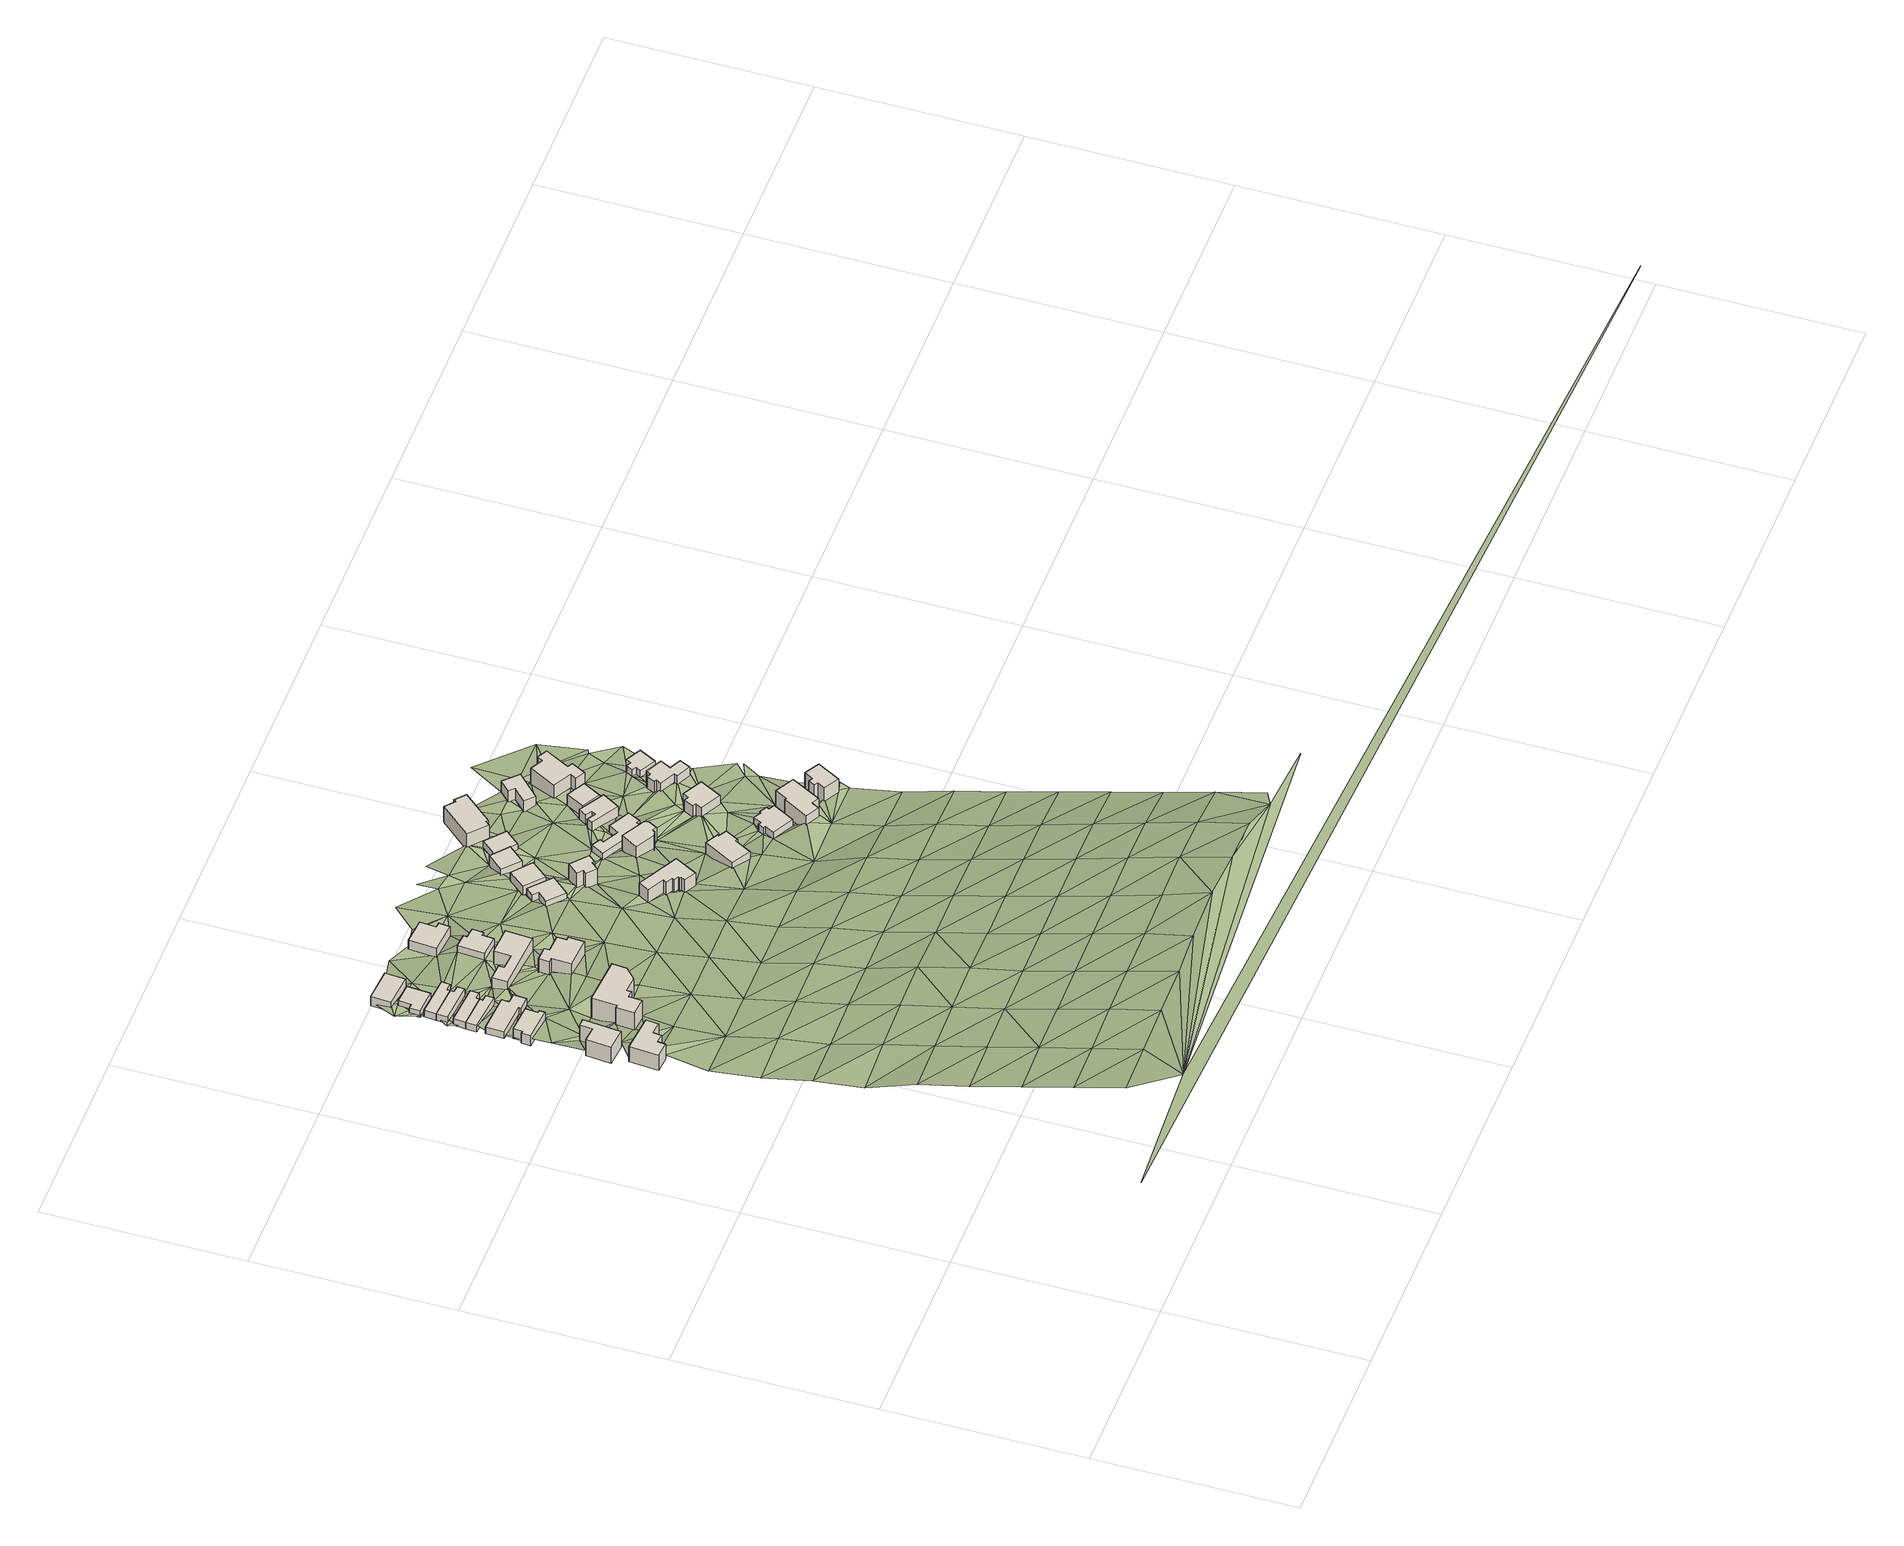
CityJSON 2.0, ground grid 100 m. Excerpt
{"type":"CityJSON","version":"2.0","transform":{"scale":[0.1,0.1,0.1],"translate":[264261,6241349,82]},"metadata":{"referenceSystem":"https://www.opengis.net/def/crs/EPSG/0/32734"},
"CityObjects":{
"building1":{"type":"Building","attributes":{"osm_address":"29 Garrick Road Universtity Estate Cape Town","osm_building":"house","osm_building:levels":"2","footprint":{"type":"Polygon"},"ground_height":108.14,"building_height":6.9,"roof_height":115.04,"plus_code":"4FRW3F62+527"},"geometry":[{"type":"Solid","lod":"1","boundaries":[[[[0,1,2,3]],[[1,4,5,2]],[[4,6,7,5]],[[6,8,9,7]],[[8,10,11,9]],[[10,12,13,11]],[[12,14,15,13]],[[14,0,3,15]],[[3,2,5,7,9,11,13,15]],[[14,12,10,8,6,4,1,0]]]]}]},
"building2":{"type":"Building","attributes":{"osm_address":"25 Garrick Road Universtity Estate Cape Town","osm_building":"house","osm_building:levels":"2","footprint":{"type":"Polygon"},"ground_height":105.87,"building_height":6.9,"roof_height":112.77,"plus_code":"4FRW3F62+62V"},"geometry":[{"type":"Solid","lod":"1","boundaries":[[[[16,17,18,19]],[[17,20,21,18]],[[20,22,23,21]],[[22,24,25,23]],[[24,26,27,25]],[[26,16,19,27]],[[19,18,21,23,25,27]],[[26,24,22,20,17,16]]]]}]},
"building3":{"type":"Building","attributes":{"osm_address":"23 Garrick Road University Estate Cape Town","osm_building":"house","osm_building:levels":"1","footprint":{"type":"Polygon"},"ground_height":100.16,"building_height":4.1,"roof_height":104.26,"plus_code":"4FRW3F62+92H"},"geometry":[{"type":"Solid","lod":"1","boundaries":[[[[28,29,30,31]],[[29,32,33,30]],[[32,34,35,33]],[[34,36,37,35]],[[36,38,39,37]],[[38,40,41,39]],[[40,42,43,41]],[[42,28,31,43]],[[31,30,33,35,37,39,41,43]],[[42,40,38,36,34,32,29,28]]]]}]},
"building4":{"type":"Building","attributes":{"osm_address":"21 Garrick Road University Estate Cape Town","osm_building":"house","osm_building:levels":"1","footprint":{"type":"Polygon"},"ground_height":98.13,"building_height":4.1,"roof_height":102.23,"plus_code":"4FRW3F62+C37"},"geometry":[{"type":"Solid","lod":"1","boundaries":[[[[44,45,46,47]],[[45,48,49,46]],[[48,50,51,49]],[[50,52,53,51]],[[52,54,55,53]],[[54,56,57,55]],[[56,58,59,57]],[[58,44,47,59]],[[47,46,49,51,53,55,57,59]],[[58,56,54,52,50,48,45,44]]]]}]},
"building5":{"type":"Building","attributes":{"osm_address":"19 Garrick Road University Estate Cape Town","osm_building":"house","osm_building:levels":"1","footprint":{"type":"Polygon"},"ground_height":96.04,"building_height":4.1,"roof_height":100.14,"plus_code":"4FRW3F62+F37"},"geometry":[{"type":"Solid","lod":"1","boundaries":[[[[60,61,62,63]],[[61,64,65,62]],[[64,66,67,65]],[[66,68,69,67]],[[68,70,71,69]],[[70,60,63,71]],[[63,62,65,67,69,71]],[[70,68,66,64,61,60]]]]}]},
"building6":{"type":"Building","attributes":{"osm_address":"17 Garrick Road University Estate Cape Town","osm_building":"house","osm_building:levels":"1","footprint":{"type":"Polygon"},"ground_height":96.04,"building_height":4.1,"roof_height":100.14,"plus_code":"4FRW3F62+F3M"},"geometry":[{"type":"Solid","lod":"1","boundaries":[[[[61,60,63,62]],[[60,72,73,63]],[[72,74,75,73]],[[74,76,77,75]],[[76,78,79,77]],[[78,61,62,79]],[[62,63,73,75,77,79]],[[78,76,74,72,60,61]]]]}]},
"building7":{"type":"Building","attributes":{"osm_address":"Universtity Estate Cape Town","osm_building":"house","osm_building:levels":"3","footprint":{"type":"Polygon"},"ground_height":103.57,"building_height":9.7,"roof_height":113.27,"plus_code":"4FRW3F62+65R"},"geometry":[{"type":"Solid","lod":"1","boundaries":[[[[80,81,82,83]],[[81,84,85,82]],[[84,86,87,85]],[[86,88,89,87]],[[88,90,91,89]],[[90,92,93,91]],[[92,94,95,93]],[[94,96,97,95]],[[96,98,99,97]],[[98,100,101,99]],[[100,80,83,101]],[[83,82,85,87,89,91,93,95,97,99,101]],[[100,98,96,94,92,90,88,86,84,81,80]]]]}]},
"building8":{"type":"Building","attributes":{"osm_address":"15 Garrick Road University Estate Cape Town","osm_building":"house","osm_building:levels":"1","footprint":{"type":"Polygon"},"ground_height":96.04,"building_height":4.1,"roof_height":100.14,"plus_code":"4FRW3F62+G38"},"geometry":[{"type":"Solid","lod":"1","boundaries":[[[[102,103,104,105]],[[103,106,107,104]],[[106,108,109,107]],[[108,110,111,109]],[[110,112,113,111]],[[112,102,105,113]],[[105,104,107,109,111,113]],[[112,110,108,106,103,102]]]]}]},
"building9":{"type":"Building","attributes":{"osm_address":"13 Garrick Road University Estate Cape Town","osm_building":"house","osm_building:levels":"1","footprint":{"type":"Polygon"},"ground_height":96.04,"building_height":4.1,"roof_height":100.14,"plus_code":"4FRW3F62+G3P"},"geometry":[{"type":"Solid","lod":"1","boundaries":[[[[103,102,105,104]],[[102,114,115,105]],[[114,116,117,115]],[[116,118,119,117]],[[118,120,121,119]],[[120,103,104,121]],[[104,105,115,117,119,121]],[[120,118,116,114,102,103]]]]}]},
"building10":{"type":"Building","attributes":{"osm_address":"11 Garrick Road University Estate Cape Town","osm_building":"house","osm_building:levels":"1","footprint":{"type":"Polygon"},"ground_height":93.97,"building_height":4.1,"roof_height":98.07,"plus_code":"4FRW3F62+H3G"},"geometry":[{"type":"Solid","lod":"1","boundaries":[[[[122,123,124,125]],[[123,126,127,124]],[[126,128,129,127]],[[128,130,131,129]],[[130,132,133,131]],[[132,122,125,133]],[[125,124,127,129,131,133]],[[132,130,128,126,123,122]]]]}]},
"building11":{"type":"Building","attributes":{"osm_address":"9 Garrick Road University Estate Cape Town","osm_building":"house","osm_building:levels":"1","footprint":{"type":"Polygon"},"ground_height":93.97,"building_height":4.1,"roof_height":98.07,"plus_code":"4FRW3F62+J3G"},"geometry":[{"type":"Solid","lod":"1","boundaries":[[[[134,135,136,137]],[[135,138,139,136]],[[138,140,141,139]],[[140,134,137,141]],[[137,136,139,141]],[[140,138,135,134]]]]}]},
"building12":{"type":"Building","attributes":{"osm_address":"110 Upper Roodebloem Road University Estate Cape Town","osm_building":"house","osm_building:levels":"2","footprint":{"type":"Polygon"},"ground_height":94.66,"building_height":6.9,"roof_height":101.56,"plus_code":"4FRW3F62+F72"},"geometry":[{"type":"Solid","lod":"1","boundaries":[[[[142,143,144,145]],[[143,146,147,144]],[[146,148,149,147]],[[148,150,151,149]],[[150,152,153,151]],[[152,154,155,153]],[[154,156,157,155]],[[156,142,145,157]],[[145,144,147,149,151,153,155,157]],[[156,154,152,150,148,146,143,142]]]]}]},
"building13":{"type":"Building","attributes":{"osm_address":"112 Upper Roodebloem Road University Estate Cape Town","osm_building":"house","osm_building:levels":"2","footprint":{"type":"Polygon"},"ground_height":96.77,"building_height":6.9,"roof_height":103.67,"plus_code":"4FRW3F62+97F"},"geometry":[{"type":"Solid","lod":"1","boundaries":[[[[158,159,160,161]],[[159,162,163,160]],[[162,164,165,163]],[[164,166,167,165]],[[166,168,169,167]],[[168,170,171,169]],[[170,172,173,171]],[[172,174,175,173]],[[174,176,177,175]],[[176,158,161,177]],[[161,160,163,165,167,169,171,173,175,177]],[[176,174,172,170,168,166,164,162,159,158]]]]}]},
"building14":{"type":"Building","attributes":{"osm_address":"108 Upper Roodebloem Road University Estate Cape Town","osm_building":"house","osm_building:levels":"1","footprint":{"type":"Polygon"},"ground_height":94.66,"building_height":4.1,"roof_height":98.76,"plus_code":"4FRW3F62+G7C"},"geometry":[{"type":"Solid","lod":"1","boundaries":[[[[178,179,180,181]],[[179,182,183,180]],[[182,184,185,183]],[[184,186,187,185]],[[186,188,189,187]],[[188,190,191,189]],[[190,192,193,191]],[[192,178,181,193]],[[181,180,183,185,187,189,191,193]],[[192,190,188,186,184,182,179,178]]]]}]},
"building15":{"type":"Building","attributes":{"osm_address":"104 Upper Roodebloem Road University Estate Cape Town","osm_building":"house","osm_building:levels":"1","footprint":{"type":"Polygon"},"ground_height":92.16,"building_height":4.1,"roof_height":96.26,"plus_code":"4FRW3F62+J72"},"geometry":[{"type":"Solid","lod":"1","boundaries":[[[[194,195,196,197]],[[195,198,199,196]],[[198,200,201,199]],[[200,202,203,201]],[[202,204,205,203]],[[204,194,197,205]],[[197,196,199,201,203,205]],[[204,202,200,198,195,194]]]]}]},
"building16":{"type":"Building","attributes":{"osm_address":"17 Beatty Road University Estate Cape Town","osm_building":"house","osm_building:levels":"1","footprint":{"type":"Polygon"},"ground_height":90.59,"building_height":4.1,"roof_height":94.69,"plus_code":"4FRW3F62+FF2"},"geometry":[{"type":"Solid","lod":"1","boundaries":[[[[206,207,208,209]],[[207,210,211,208]],[[210,212,213,211]],[[212,214,215,213]],[[214,216,217,215]],[[216,206,209,217]],[[209,208,211,213,215,217]],[[216,214,212,210,207,206]]]]}]},
"building17":{"type":"Building","attributes":{"osm_address":"2 Cloete Road Universtity Estate Cape Town","osm_building":"house","osm_building:levels":"2","footprint":{"type":"Polygon"},"ground_height":96.04,"building_height":6.9,"roof_height":102.94,"plus_code":"4FRW3F62+7G5"},"geometry":[{"type":"Solid","lod":"1","boundaries":[[[[218,219,220,221]],[[219,222,223,220]],[[222,224,225,223]],[[224,226,227,225]],[[226,228,229,227]],[[228,230,231,229]],[[230,232,233,231]],[[232,234,235,233]],[[234,236,237,235]],[[236,238,239,237]],[[238,240,241,239]],[[240,218,221,241]],[[221,220,223,225,227,229,231,233,235,237,239,241]],[[240,238,236,234,232,230,228,226,224,222,219,218]]]]}]},
"building18":{"type":"Building","attributes":{"osm_address":"15 Beatty Road University Estate Cape Town","osm_building":"house","osm_building:levels":"1","footprint":{"type":"Polygon"},"ground_height":90.59,"building_height":4.1,"roof_height":94.69,"plus_code":"4FRW3F62+FFP"},"geometry":[{"type":"Solid","lod":"1","boundaries":[[[[242,243,244,245]],[[243,246,247,244]],[[246,248,249,247]],[[248,242,245,249]],[[245,244,247,249]],[[248,246,243,242]]]]}]},
"building19":{"type":"Building","attributes":{"osm_address":"3 Cloete Road University Estate Cape Town","osm_building":"house","osm_building:levels":"3","footprint":{"type":"Polygon"},"ground_height":90.59,"building_height":9.7,"roof_height":100.29,"plus_code":"4FRW3F62+CG3"},"geometry":[{"type":"Solid","lod":"1","boundaries":[[[[250,251,252,253]],[[251,254,255,252]],[[254,256,257,255]],[[256,258,259,257]],[[258,260,261,259]],[[260,262,263,261]],[[262,264,265,263]],[[264,250,253,265]],[[253,252,255,257,259,261,263,265]],[[264,262,260,258,256,254,251,250]]]]}]},
"building20":{"type":"Building","attributes":{"osm_address":"13 Beatty Road University Estate Cape Town","osm_building":"house","osm_building:levels":"1","footprint":{"type":"Polygon"},"ground_height":88.48,"building_height":4.1,"roof_height":92.58,"plus_code":"4FRW3F62+GGM"},"geometry":[{"type":"Solid","lod":"1","boundaries":[[[[266,267,268,269]],[[267,270,271,268]],[[270,272,273,271]],[[272,266,269,273]],[[269,268,271,273]],[[272,270,267,266]]]]}]},
"building21":{"type":"Building","attributes":{"osm_address":"4 Cloete Road Universtity Estate Cape Town","osm_building":"house","osm_building:levels":"2","footprint":{"type":"Polygon"},"ground_height":94.52,"building_height":6.9,"roof_height":101.42,"plus_code":"4FRW3F62+5JX"},"geometry":[{"type":"Solid","lod":"1","boundaries":[[[[274,275,276,277]],[[275,278,279,276]],[[278,280,281,279]],[[280,282,283,281]],[[282,284,285,283]],[[284,286,287,285]],[[286,288,289,287]],[[288,274,277,289]],[[277,276,279,281,283,285,287,289]],[[288,286,284,282,280,278,275,274]]]]}]},
"building22":{"type":"Building","attributes":{"osm_address":"20 Cloete Road University Estate Cape Town","osm_building":"house","osm_building:levels":"2","footprint":{"type":"Polygon"},"ground_height":91.67,"building_height":6.9,"roof_height":98.57,"plus_code":"4FRW3F62+8JQ"},"geometry":[{"type":"Solid","lod":"1","boundaries":[[[[290,291,292,293]],[[291,294,295,292]],[[294,296,297,295]],[[296,298,299,297]],[[298,300,301,299]],[[300,302,303,301]],[[302,304,305,303]],[[304,306,307,305]],[[306,290,293,307]],[[293,292,295,297,299,301,303,305,307]],[[306,304,302,300,298,296,294,291,290]]]]}]},
"building23":{"type":"Building","attributes":{"osm_address":"11 Beatty Road University Estate Cape Town","osm_building":"house","osm_building:levels":"1","footprint":{"type":"Polygon"},"ground_height":86.41,"building_height":4.1,"roof_height":90.51,"plus_code":"4FRW3F62+HH3"},"geometry":[{"type":"Solid","lod":"1","boundaries":[[[[308,309,310,311]],[[309,312,313,310]],[[312,314,315,313]],[[314,308,311,315]],[[311,310,313,315]],[[314,312,309,308]]]]}]},
"building24":{"type":"Building","attributes":{"osm_address":"18 Haig Road University Estate Cape Town","osm_building":"house","osm_building:levels":"1","footprint":{"type":"Polygon"},"ground_height":89.19,"building_height":4.1,"roof_height":93.29,"plus_code":"4FRW3F62+9MC"},"geometry":[{"type":"Solid","lod":"1","boundaries":[[[[316,317,318,319]],[[317,320,321,318]],[[320,322,323,321]],[[322,324,325,323]],[[324,326,327,325]],[[326,328,329,327]],[[328,330,331,329]],[[330,332,333,331]],[[332,334,335,333]],[[334,316,319,335]],[[319,318,321,323,325,327,329,331,333,335]],[[334,332,330,328,326,324,322,320,317,316]]]]}]},
"building25":{"type":"Building","attributes":{"osm_address":"6 Cloete Road Universtity Estate Cape Town","osm_building":"house","osm_building:levels":"1","footprint":{"type":"Polygon"},"ground_height":96.62,"building_height":4.1,"roof_height":100.72,"plus_code":"4FRW3F62+4PQ"},"geometry":[{"type":"Solid","lod":"1","boundaries":[[[[336,337,338,339]],[[337,340,341,338]],[[340,342,343,341]],[[342,344,345,343]],[[344,346,347,345]],[[346,348,349,347]],[[348,350,351,349]],[[350,352,353,351]],[[352,354,355,353]],[[354,356,357,355]],[[356,358,359,357]],[[358,336,339,359]],[[339,338,341,343,345,347,349,351,353,355,357,359]],[[358,356,354,352,350,348,346,344,342,340,337,336]]]]}]},
"building26":{"type":"Building","attributes":{"osm_address":"20 Rhodes Avenue University Estate Cape Town","osm_building":"house","osm_building:levels":"2","footprint":{"type":"Polygon"},"ground_height":86.41,"building_height":6.9,"roof_height":93.31,"plus_code":"4FRW3F62+JJF"},"geometry":[{"type":"Solid","lod":"1","boundaries":[[[[360,361,362,363]],[[361,364,365,362]],[[364,366,367,365]],[[366,368,369,367]],[[368,370,371,369]],[[370,372,373,371]],[[372,374,375,373]],[[374,360,363,375]],[[363,362,365,367,369,371,373,375]],[[374,372,370,368,366,364,361,360]]]]}]},
"building27":{"type":"Building","attributes":{"osm_address":"8A Cloete Road Universtity Estate Cape Town","osm_building":"house","osm_building:levels":"3","footprint":{"type":"Polygon"},"ground_height":96.62,"building_height":9.7,"roof_height":106.32,"plus_code":"4FRW3F62+4Q5"},"geometry":[{"type":"Solid","lod":"1","boundaries":[[[[376,377,378,379]],[[377,380,381,378]],[[380,382,383,381]],[[382,384,385,383]],[[384,386,387,385]],[[386,388,389,387]],[[388,390,391,389]],[[390,376,379,391]],[[379,378,381,383,385,387,389,391]],[[390,388,386,384,382,380,377,376]]]]}]},
"building28":{"type":"Building","attributes":{"osm_address":"16 Haig Road University Estate Cape Town","osm_building":"house","osm_building:levels":"1","footprint":{"type":"Polygon"},"ground_height":89.19,"building_height":4.1,"roof_height":93.29,"plus_code":"4FRW3F62+CP6"},"geometry":[{"type":"Solid","lod":"1","boundaries":[[[[392,393,394,395]],[[393,396,397,394]],[[396,398,399,397]],[[398,400,401,399]],[[400,402,403,401]],[[402,404,405,403]],[[404,406,407,405]],[[406,392,395,407]],[[395,394,397,399,401,403,405,407]],[[406,404,402,400,398,396,393,392]]]]}]},
"building29":{"type":"Building","attributes":{"osm_address":"19 Haig Road University Estate Cape Town","osm_building":"house","osm_building:levels":"2","footprint":{"type":"Polygon"},"ground_height":91.01,"building_height":6.9,"roof_height":97.91,"plus_code":"4FRW3F62+7Q8"},"geometry":[{"type":"Solid","lod":"1","boundaries":[[[[408,409,410,411]],[[409,412,413,410]],[[412,414,415,413]],[[414,416,417,415]],[[416,418,419,417]],[[418,420,421,419]],[[420,422,423,421]],[[422,408,411,423]],[[411,410,413,415,417,419,421,423]],[[422,420,418,416,414,412,409,408]]]]}]},
"building30":{"type":"Building","attributes":{"osm_address":"8 Cloete Road Universtity Estate Cape Town","osm_building":"house","osm_building:levels":"2","footprint":{"type":"Polygon"},"ground_height":101.51,"building_height":6.9,"roof_height":108.41,"plus_code":"4FRW3F62+3VC"},"geometry":[{"type":"Solid","lod":"1","boundaries":[[[[424,425,426,427]],[[425,428,429,426]],[[428,430,431,429]],[[430,432,433,431]],[[432,434,435,433]],[[434,436,437,435]],[[436,438,439,437]],[[438,424,427,439]],[[427,426,429,431,433,435,437,439]],[[438,436,434,432,430,428,425,424]]]]}]},
"building31":{"type":"Building","attributes":{"osm_address":"14 Haig Road University Estate Cape Town","osm_building":"house","osm_building:levels":"2","footprint":{"type":"Polygon"},"ground_height":86.03,"building_height":6.9,"roof_height":92.93,"plus_code":"4FRW3F62+FP4"},"geometry":[{"type":"Solid","lod":"1","boundaries":[[[[440,441,442,443]],[[441,444,445,442]],[[444,446,447,445]],[[446,440,443,447]],[[443,442,445,447]],[[446,444,441,440]]]]}]},
"building32":{"type":"Building","attributes":{"osm_address":"30 Rhodes Avenue University Estate Cape Town","osm_building":"house","osm_building:levels":"2","footprint":{"type":"Polygon"},"ground_height":83.82,"building_height":6.9,"roof_height":90.72,"plus_code":"4FRW3F62+HP4"},"geometry":[{"type":"Solid","lod":"1","boundaries":[[[[448,449,450,451]],[[449,452,453,450]],[[452,454,455,453]],[[454,456,457,455]],[[456,458,459,457]],[[458,448,451,459]],[[451,450,453,455,457,459]],[[458,456,454,452,449,448]]]]}]},
"building33":{"type":"Building","attributes":{"osm_address":"17 Haig Road University Estate Cape Town","osm_building":"house","osm_building:levels":"1","footprint":{"type":"Polygon"},"ground_height":90.58,"building_height":4.1,"roof_height":94.68,"plus_code":"4FRW3F62+8RW"},"geometry":[{"type":"Solid","lod":"1","boundaries":[[[[460,461,462,463]],[[461,464,465,462]],[[464,466,467,465]],[[466,468,469,467]],[[468,470,471,469]],[[470,472,473,471]],[[472,474,475,473]],[[474,476,477,475]],[[476,478,479,477]],[[478,480,481,479]],[[480,482,483,481]],[[482,460,463,483]],[[463,462,465,467,469,471,473,475,477,479,481,483]],[[482,480,478,476,474,472,470,468,466,464,461,460]]]]}]},
"building34":{"type":"Building","attributes":{"osm_address":"32 Rhodes Avenue University Estate Cape Town","osm_building":"house","osm_building:levels":"2","footprint":{"type":"Polygon"},"ground_height":86.03,"building_height":6.9,"roof_height":92.93,"plus_code":"4FRW3F62+GQG"},"geometry":[{"type":"Solid","lod":"1","boundaries":[[[[484,485,486,487]],[[485,488,489,486]],[[488,490,491,489]],[[490,492,493,491]],[[492,494,495,493]],[[494,496,497,495]],[[496,498,499,497]],[[498,500,501,499]],[[500,502,503,501]],[[502,484,487,503]],[[487,486,489,491,493,495,497,499,501,503]],[[502,500,498,496,494,492,490,488,485,484]]]]}]},
"building35":{"type":"Building","attributes":{"osm_address":"15 Haig Road University Estate Cape Town","osm_building":"house","osm_building:levels":"1","footprint":{"type":"Polygon"},"ground_height":87.61,"building_height":4.1,"roof_height":91.71,"plus_code":"4FRW3F62+9VR"},"geometry":[{"type":"Solid","lod":"1","boundaries":[[[[504,505,506,507]],[[505,508,509,506]],[[508,510,511,509]],[[510,512,513,511]],[[512,514,515,513]],[[514,516,517,515]],[[516,518,519,517]],[[518,504,507,519]],[[507,506,509,511,513,515,517,519]],[[518,516,514,512,510,508,505,504]]]]}]},
"terrain1":{"type":"TINRelief","geometry":[{"type":"CompositeSurface","lod":"1","boundaries":[[[520,521,522]],[[523,522,521]],[[524,525,523]],[[521,524,523]],[[526,527,525]],[[528,521,520]],[[524,526,525]],[[529,530,527]],[[521,528,524]],[[527,526,529]],[[531,530,532]],[[520,533,528]],[[534,526,524]],[[530,529,532]],[[524,528,534]],[[535,531,536]],[[532,536,531]],[[529,526,537]],[[526,534,538]],[[539,540,535]],[[537,532,529]],[[533,520,541]],[[536,539,535]],[[537,526,538]],[[528,533,534]],[[542,543,540]],[[536,532,544]],[[539,542,540]],[[545,546,547]],[[538,534,548]],[[532,537,544]],[[543,549,546]],[[548,534,533]],[[550,551,547]],[[546,552,547]],[[539,536,553]],[[542,549,543]],[[550,547,552]],[[550,554,551]],[[538,555,537]],[[520,556,541]],[[544,553,536]],[[546,549,552]],[[557,554,558]],[[552,14,550]],[[555,538,548]],[[17,559,558]],[[17,560,559]],[[561,542,539]],[[0,554,550]],[[550,14,0]],[[537,562,544]],[[563,14,552]],[[553,561,539]],[[549,563,552]],[[17,558,16]],[[560,17,16]],[[548,533,541]],[[554,564,558]],[[554,0,565]],[[537,555,562]],[[0,14,563]],[[566,549,542]],[[567,568,569]],[[16,558,564]],[[570,568,567]],[[571,560,572]],[[554,565,564]],[[560,16,572]],[[571,573,569]],[[561,566,542]],[[0,563,574]],[[574,565,0]],[[575,553,544]],[[576,556,520]],[[548,577,555]],[[36,567,569]],[[544,562,578]],[[570,45,579]],[[570,567,45]],[[16,564,81]],[[580,564,565]],[[573,571,572]],[[577,548,541]],[[581,579,45]],[[573,36,569]],[[565,582,580]],[[563,549,583]],[[584,585,586]],[[553,575,561]],[[564,580,81]],[[16,587,572]],[[566,588,549]],[[587,16,81]],[[574,582,565]],[[544,578,575]],[[586,589,584]],[[45,567,36]],[[581,56,590]],[[591,584,589]],[[562,555,592]],[[573,572,593]],[[585,590,70]],[[36,573,593]],[[81,580,594]],[[594,580,582]],[[581,45,54]],[[574,563,583]],[[587,593,572]],[[595,582,574]],[[549,588,583]],[[72,586,585]],[[577,592,555]],[[56,581,54]],[[45,36,48]],[[596,597,598]],[[599,566,561]],[[594,582,595]],[[36,593,50]],[[586,112,589]],[[598,600,596]],[[590,56,70]],[[48,36,50]],[[593,587,50]],[[591,589,112]],[[601,595,574]],[[585,70,60]],[[45,48,50]],[[578,562,602]],[[72,585,60]],[[600,598,603]],[[596,600,604]],[[561,575,599]],[[597,591,132]],[[594,595,601]],[[604,605,596]],[[606,54,45]],[[598,597,132]],[[607,596,605]],[[577,541,556]],[[586,72,112]],[[604,600,603]],[[606,45,50]],[[601,574,583]],[[608,587,81]],[[81,594,608]],[[592,602,562]],[[56,54,52]],[[598,132,603]],[[56,609,70]],[[606,52,54]],[[588,566,610]],[[102,591,112]],[[609,56,52]],[[114,132,591]],[[102,114,591]],[[60,70,68]],[[68,70,609]],[[594,601,611]],[[74,72,60]],[[576,520,612]],[[74,60,68]],[[603,122,604]],[[605,604,122]],[[610,566,599]],[[50,613,606]],[[605,122,607]],[[76,72,74]],[[112,72,76]],[[603,132,122]],[[613,52,606]],[[613,609,52]],[[575,578,614]],[[592,577,615]],[[50,587,616]],[[594,611,608]],[[583,617,601]],[[618,68,609]],[[578,602,619]],[[76,108,112]],[[102,112,110]],[[110,112,108]],[[68,618,74]],[[620,108,76]],[[114,102,116]],[[601,617,611]],[[118,132,114]],[[74,618,76]],[[116,102,110]],[[620,110,108]],[[621,587,608]],[[613,618,609]],[[110,620,116]],[[615,577,556]],[[118,114,116]],[[620,76,618]],[[583,588,622]],[[575,614,599]],[[138,607,122]],[[132,623,122]],[[610,624,588]],[[613,50,616]],[[578,619,614]],[[611,617,608]],[[118,623,132]],[[587,621,625]],[[616,587,625]],[[626,602,592]],[[627,122,623]],[[627,138,122]],[[628,618,613]],[[588,624,622]],[[626,592,615]],[[138,627,623]],[[116,620,190]],[[629,617,583]],[[599,630,610]],[[620,618,190]],[[618,628,631]],[[632,628,613]],[[616,632,613]],[[116,188,118]],[[617,629,608]],[[619,602,633]],[[630,599,614]],[[634,623,118]],[[618,631,190]],[[635,616,625]],[[583,622,629]],[[631,628,636]],[[633,602,626]],[[623,637,138]],[[628,632,638]],[[632,616,635]],[[639,624,610]],[[621,608,640]],[[636,628,638]],[[635,625,641]],[[625,621,642]],[[556,643,615]],[[188,116,190]],[[641,632,635]],[[636,644,631]],[[645,638,632]],[[646,614,619]],[[610,630,639]],[[644,190,631]],[[118,188,634]],[[645,632,641]],[[520,647,612]],[[637,623,634]],[[162,641,625]],[[626,615,643]],[[608,629,640]],[[646,619,633]],[[556,576,643]],[[638,648,636]],[[642,162,625]],[[638,645,648]],[[640,642,621]],[[641,164,645]],[[624,649,622]],[[630,614,650]],[[143,644,636]],[[190,644,192]],[[624,639,651]],[[164,641,162]],[[648,645,164]],[[626,652,633]],[[184,188,190]],[[159,162,642]],[[143,636,648]],[[650,614,646]],[[637,634,653]],[[164,162,159]],[[192,644,143]],[[188,186,634]],[[190,192,178]],[[159,642,640]],[[190,178,184]],[[624,651,649]],[[643,652,626]],[[184,186,188]],[[654,629,622]],[[655,639,630]],[[159,656,164]],[[164,656,648]],[[634,657,653]],[[192,179,178]],[[143,179,192]],[[640,656,159]],[[634,186,194]],[[646,633,658]],[[184,182,186]],[[648,656,143]],[[182,184,178]],[[655,630,650]],[[178,179,182]],[[194,657,634]],[[643,576,659]],[[622,649,654]],[[658,633,652]],[[186,182,194]],[[640,629,660]],[[651,639,661]],[[662,179,143]],[[657,663,653]],[[179,662,182]],[[143,656,662]],[[650,646,664]],[[663,665,653]],[[661,639,655]],[[194,195,657]],[[195,663,657]],[[666,652,643]],[[629,654,660]],[[667,194,182]],[[664,646,658]],[[656,640,668]],[[669,649,651]],[[662,667,182]],[[194,667,195]],[[666,643,659]],[[195,667,663]],[[659,576,612]],[[670,655,650]],[[663,667,665]],[[669,651,661]],[[656,671,662]],[[658,652,672]],[[660,668,640]],[[650,664,670]],[[673,654,649]],[[672,652,666]],[[665,667,674]],[[668,671,656]],[[661,655,675]],[[222,660,654]],[[649,669,676]],[[207,662,671]],[[662,677,667]],[[678,679,520]],[[680,664,658]],[[666,659,612]],[[675,655,670]],[[676,673,649]],[[681,222,654]],[[662,207,682]],[[222,219,660]],[[680,658,672]],[[654,673,681]],[[683,669,661]],[[662,682,677]],[[674,667,684]],[[671,668,685]],[[210,207,671]],[[671,685,210]],[[686,668,660]],[[219,222,687]],[[687,222,681]],[[688,670,664]],[[675,683,661]],[[660,219,258]],[[206,207,210]],[[681,673,689]],[[690,687,681]],[[691,672,666]],[[681,689,690]],[[682,207,206]],[[667,677,692]],[[685,668,693]],[[688,664,680]],[[673,694,689]],[[666,612,691]],[[684,667,692]],[[695,690,689]],[[686,660,258]],[[696,694,673]],[[694,695,689]],[[673,676,697]],[[210,685,698]],[[694,696,695]],[[669,699,676]],[[673,697,696]],[[693,668,686]],[[700,206,210]],[[687,701,219]],[[206,700,682]],[[693,698,685]],[[670,702,675]],[[677,682,700]],[[690,703,687]],[[683,699,669]],[[698,700,210]],[[676,704,697]],[[690,695,703]],[[703,695,696]],[[686,705,693]],[[612,706,691]],[[258,219,701]],[[703,696,697]],[[680,672,707]],[[258,705,686]],[[702,670,688]],[[693,705,250]],[[692,677,708]],[[250,698,693]],[[703,701,687]],[[705,258,260]],[[677,700,248]],[[692,709,684]],[[684,709,710]],[[707,672,691]],[[250,705,260]],[[248,708,677]],[[676,711,704]],[[675,712,683]],[[248,700,698]],[[258,262,260]],[[258,701,262]],[[692,708,713]],[[699,714,676]],[[698,250,248]],[[250,260,264]],[[676,714,711]],[[715,688,680]],[[262,264,260]],[[712,675,702]],[[704,288,697]],[[703,697,288]],[[713,708,716]],[[692,266,709]],[[266,692,713]],[[717,250,264]],[[248,716,708]],[[715,680,707]],[[701,703,718]],[[701,719,262]],[[720,699,683]],[[248,250,721]],[[719,264,262]],[[721,250,717]],[[711,278,704]],[[713,716,309]],[[264,719,717]],[[722,702,688]],[[718,719,701]],[[266,713,309]],[[248,721,716]],[[720,683,712]],[[704,278,288]],[[711,714,280]],[[703,723,718]],[[358,714,699]],[[723,703,288]],[[724,709,725]],[[715,722,688]],[[709,266,725]],[[726,717,719]],[[711,280,278]],[[309,716,727]],[[716,721,727]],[[717,726,721]],[[719,718,304]],[[728,266,309]],[[284,288,278]],[[729,712,702]],[[288,284,730]],[[699,720,731]],[[354,280,714]],[[358,699,732]],[[282,278,280]],[[733,727,721]],[[328,726,719]],[[723,304,718]],[[309,727,728]],[[328,719,304]],[[286,730,284]],[[288,730,734]],[[284,278,282]],[[714,358,354]],[[728,725,266]],[[731,732,699]],[[722,729,702]],[[288,734,723]],[[282,286,284]],[[330,726,328]],[[723,735,304]],[[282,280,352]],[[723,736,735]],[[727,733,314]],[[723,734,736]],[[354,352,280]],[[728,727,314]],[[308,725,728]],[[328,304,326]],[[737,720,712]],[[330,328,326]],[[736,734,735]],[[721,726,738]],[[358,356,354]],[[739,304,735]],[[740,735,734]],[[314,308,728]],[[726,330,741]],[[733,721,738]],[[286,742,730]],[[304,739,326]],[[308,743,725]],[[354,356,352]],[[336,356,358]],[[740,744,735]],[[729,737,712]],[[742,286,282]],[[358,732,336]],[[282,352,348]],[[350,352,356]],[[742,734,730]],[[330,326,745]],[[739,735,744]],[[308,314,743]],[[352,350,348]],[[725,743,746]],[[731,747,732]],[[330,745,741]],[[748,726,741]],[[749,739,744]],[[738,314,733]],[[749,750,739]],[[744,750,749]],[[751,731,720]],[[324,745,326]],[[326,739,752]],[[734,414,740]],[[356,340,350]],[[738,726,748]],[[743,314,753]],[[752,324,326]],[[340,356,336]],[[754,336,732]],[[348,350,346]],[[739,750,752]],[[282,348,755]],[[750,744,756]],[[754,732,747]],[[746,743,753]],[[747,731,757]],[[744,740,412]],[[350,340,346]],[[737,751,720]],[[756,752,750]],[[348,346,344]],[[374,725,746]],[[758,745,324]],[[742,282,755]],[[758,741,745]],[[742,414,734]],[[380,336,754]],[[336,382,340]],[[752,322,324]],[[336,380,382]],[[747,757,754]],[[748,741,758]],[[344,755,348]],[[346,342,344]],[[314,759,753]],[[756,744,412]],[[757,731,760]],[[752,756,322]],[[340,342,346]],[[412,740,414]],[[761,748,758]],[[762,758,324]],[[382,337,340]],[[344,342,755]],[[340,337,342]],[[761,396,748]],[[370,746,753]],[[337,382,380]],[[762,324,322]],[[738,748,396]],[[763,314,738]],[[761,758,764]],[[754,432,380]],[[754,757,432]],[[765,760,731]],[[764,396,761]],[[342,337,377]],[[337,380,377]],[[766,731,751]],[[414,742,416]],[[755,342,377]],[[758,762,764]],[[756,767,322]],[[759,314,763]],[[396,764,768]],[[374,746,370]],[[414,416,412]],[[765,731,766]],[[432,757,760]],[[767,756,412]],[[742,755,769]],[[370,753,759]],[[742,769,416]],[[380,432,430]],[[444,738,396]],[[769,755,377]],[[770,377,380]],[[409,412,416]],[[760,434,432]],[[764,762,771]],[[416,769,409]],[[764,772,768]],[[380,430,770]],[[444,396,768]],[[412,409,408]],[[773,763,738]],[[762,322,774]],[[765,434,760]],[[430,432,434]],[[408,767,412]],[[773,738,444]],[[771,772,764]],[[434,428,430]],[[434,765,428]],[[322,767,775]],[[768,772,444]],[[759,763,776]],[[428,425,430]],[[370,759,776]],[[409,769,422]],[[762,774,771]],[[422,408,409]],[[430,425,770]],[[428,765,777]],[[774,322,778]],[[765,766,777]],[[769,377,779]],[[322,775,778]],[[773,780,763]],[[781,377,770]],[[782,767,408]],[[783,773,444]],[[763,780,776]],[[425,428,424]],[[771,441,772]],[[770,425,784]],[[441,444,772]],[[424,428,777]],[[441,771,774]],[[776,452,370]],[[782,408,422]],[[769,779,422]],[[782,775,767]],[[784,425,424]],[[783,444,785]],[[441,786,444]],[[780,452,776]],[[781,779,377]],[[781,770,784]],[[785,444,786]],[[773,787,780]],[[773,783,787]],[[774,778,788]],[[775,789,778]],[[441,774,790]],[[788,778,789]],[[775,791,789]],[[783,785,792]],[[449,452,780]],[[775,782,791]],[[788,789,793]],[[441,790,786]],[[510,774,788]],[[782,422,794]],[[792,785,786]],[[449,780,787]],[[795,783,792]],[[461,788,793]],[[790,792,786]],[[796,793,789]],[[789,791,796]],[[508,790,774]],[[779,797,422]],[[794,791,782]],[[510,508,774]],[[452,449,798]],[[510,788,461]],[[799,787,783]],[[794,422,800]],[[799,783,795]],[[792,790,801]],[[796,791,794]],[[800,422,797]],[[460,461,793]],[[798,449,787]],[[802,779,781]],[[461,514,510]],[[793,796,460]],[[792,801,795]],[[461,460,514]],[[798,803,452]],[[514,512,510]],[[804,796,794]],[[798,787,805]],[[508,510,512]],[[796,804,460]],[[804,794,800]],[[514,516,512]],[[805,787,799]],[[514,460,516]],[[505,508,512]],[[790,806,801]],[[508,806,790]],[[505,512,516]],[[484,795,801]],[[516,460,804]],[[799,795,484]],[[504,508,505]],[[805,799,484]],[[504,806,508]],[[518,505,516]],[[504,505,518]],[[484,801,807]],[[808,798,805]],[[807,801,806]],[[803,798,808]],[[504,809,806]],[[809,504,518]],[[805,484,808]],[[810,484,807]],[[807,806,809]],[[810,808,484]]]}]}
},
"vertices":[
[734,2694,236],[546,2711,236],[546,2711,330],[734,2694,330],[533,2566,236],[533,2566,330],[613,2559,236],[613,2559,330],[617,2598,236],[617,2598,330],[662,2594,236],[662,2594,330],[666,2635,236],[666,2635,330],[728,2630,236],[728,2630,330],
[667,2970,208],[630,2974,208],[630,2974,308],[667,2970,308],[623,2910,208],[623,2910,308],[549,2917,208],[549,2917,308],[536,2791,208],[536,2791,308],[649,2781,208],[649,2781,308],
[574,3187,161],[740,3175,161],[740,3175,223],[574,3187,223],[742,3203,161],[742,3203,223],[729,3204,161],[729,3204,223],[734,3268,161],[734,3268,223],[595,3278,161],[595,3278,223],[591,3232,161],[591,3232,223],[578,3233,161],[578,3233,223],
[580,3315,161],[751,3304,161],[751,3304,202],[580,3315,202],[750,3292,161],[750,3292,202],[818,3288,161],[818,3288,202],[822,3353,161],[822,3353,202],[773,3356,161],[773,3356,202],[776,3394,161],[776,3394,202],[585,3406,161],[585,3406,202],
[768,3495,140],[604,3507,140],[604,3507,181],[768,3495,181],[601,3453,140],[601,3453,181],[796,3436,140],[796,3436,181],[799,3477,140],[799,3477,181],[767,3479,140],[767,3479,181],
[770,3513,140],[770,3513,181],[804,3510,140],[804,3510,181],[807,3553,140],[807,3553,181],[609,3568,140],[609,3568,181],
[1046,2960,187],[807,2977,187],[807,2977,313],[1046,2960,313],[798,2852,187],[798,2852,313],[784,2853,187],[784,2853,313],[777,2761,187],[777,2761,313],[864,2754,187],[864,2754,313],[869,2821,187],[869,2821,313],[902,2818,187],[902,2818,313],[904,2841,187],[904,2841,313],[984,2835,187],[984,2835,313],[1040,2887,187],[1040,2887,313],
[779,3638,140],[615,3651,140],[615,3651,181],[779,3638,181],[611,3595,140],[611,3595,181],[809,3580,140],[809,3580,181],[812,3617,140],[812,3617,181],[777,3620,140],[777,3620,181],
[780,3653,140],[780,3653,181],[816,3650,140],[816,3650,181],[820,3694,140],[820,3694,181],[620,3710,140],[620,3710,181],
[761,3839,120],[660,3846,120],[660,3846,161],[761,3839,161],[655,3782,120],[655,3782,161],[632,3784,120],[632,3784,161],[629,3730,120],[629,3730,161],[753,3722,120],[753,3722,161],
[639,3872,102],[804,3859,102],[804,3859,161],[639,3872,161],[812,3960,102],[812,3960,161],[647,3973,102],[647,3973,161],
[1201,3388,110],[1209,3522,110],[1209,3522,196],[1201,3388,196],[1068,3530,110],[1068,3530,196],[1063,3445,110],[1063,3445,196],[983,3450,110],[983,3450,196],[984,3478,110],[984,3478,196],[902,3483,110],[902,3483,196],[898,3406,110],[898,3406,196],
[1235,3153,130],[1239,3232,130],[1239,3232,217],[1235,3153,217],[1221,3233,130],[1221,3233,217],[1224,3281,130],[1224,3281,217],[1135,3286,130],[1135,3286,217],[1136,3312,130],[1136,3312,217],[1064,3315,130],[1064,3315,217],[1061,3261,130],[1061,3261,217],[1083,3260,130],[1083,3260,217],[1078,3162,130],[1078,3162,217],
[1176,3619,127],[1194,3618,127],[1194,3618,168],[1176,3619,168],[1199,3676,127],[1199,3676,168],[1145,3681,127],[1145,3681,168],[1146,3699,127],[1146,3699,168],[1076,3705,127],[1076,3705,168],[1065,3571,127],[1065,3571,168],[1171,3561,127],[1171,3561,168],
[1206,3782,85],[1211,3839,85],[1211,3839,143],[1206,3782,143],[1185,3841,85],[1185,3841,143],[1191,3923,85],[1191,3923,143],[1064,3933,85],[1064,3933,143],[1053,3794,85],[1053,3794,143],
[1566,3539,86],[1532,3501,86],[1532,3501,127],[1566,3539,127],[1556,3480,86],[1556,3480,127],[1512,3431,86],[1512,3431,127],[1593,3358,86],[1593,3358,127],[1671,3446,86],[1671,3446,127],
[1883,2935,130],[1680,3044,130],[1680,3044,209],[1883,2935,209],[1651,2991,130],[1651,2991,209],[1731,2947,130],[1731,2947,209],[1721,2929,130],[1721,2929,209],[1755,2911,130],[1755,2911,209],[1749,2900,130],[1749,2900,209],[1772,2888,130],[1772,2888,209],[1767,2880,130],[1767,2880,209],[1775,2876,130],[1775,2876,209],[1763,2854,130],[1763,2854,209],[1821,2822,130],[1821,2822,209],
[1640,3643,65],[1570,3561,65],[1570,3561,127],[1640,3643,127],[1663,3482,65],[1663,3482,127],[1733,3565,65],[1733,3565,127],
[1720,3392,86],[1673,3338,86],[1673,3338,183],[1720,3392,183],[1700,3315,86],[1700,3315,183],[1686,3299,86],[1686,3299,183],[1732,3260,86],[1732,3260,183],[1762,3295,86],[1762,3295,183],[1772,3286,86],[1772,3286,183],[1803,3322,86],[1803,3322,183],
[1732,3774,44],[1663,3695,44],[1663,3695,106],[1732,3774,106],[1748,3623,44],[1748,3623,106],[1817,3702,44],[1817,3702,106],
[1949,2692,125],[2045,2639,125],[2045,2639,194],[1949,2692,194],[2091,2722,125],[2091,2722,194],[2101,2716,125],[2101,2716,194],[2138,2783,125],[2138,2783,194],[2099,2805,125],[2099,2805,194],[2103,2812,125],[2103,2812,194],[2037,2848,125],[2037,2848,194],
[2035,3090,72],[2058,3096,72],[2058,3096,166],[2035,3090,166],[2065,3109,72],[2065,3109,166],[2086,3097,72],[2086,3097,166],[2110,3141,72],[2110,3141,166],[2110,3154,72],[2110,3154,166],[2102,3165,72],[2102,3165,166],[1989,3228,72],[1989,3228,166],[1938,3143,72],[1938,3143,166],
[1834,3837,44],[1770,3763,44],[1770,3763,85],[1834,3837,85],[1864,3682,44],[1864,3682,85],[1928,3756,44],[1928,3756,85],
[2121,3173,72],[2140,3209,72],[2140,3209,113],[2121,3173,113],[2155,3201,72],[2155,3201,113],[2188,3263,72],[2188,3263,113],[2081,3320,72],[2081,3320,113],[2053,3270,72],[2053,3270,113],[1974,3313,72],[1974,3313,113],[1983,3330,72],[1983,3330,113],[1937,3355,72],[1937,3355,113],[1902,3290,72],[1902,3290,113],
[2310,2524,146],[2370,2633,146],[2370,2633,187],[2310,2524,187],[2341,2649,146],[2341,2649,187],[2348,2662,146],[2348,2662,187],[2310,2683,146],[2310,2683,187],[2305,2675,146],[2305,2675,187],[2268,2696,146],[2268,2696,187],[2245,2655,146],[2245,2655,187],[2232,2662,146],[2232,2662,187],[2217,2635,146],[2217,2635,187],[2228,2629,146],[2228,2629,187],[2203,2583,146],[2203,2583,187],
[1961,4067,14],[1825,3912,14],[1825,3912,113],[1961,4067,113],[1913,3835,14],[1913,3835,113],[1931,3856,14],[1931,3856,113],[1940,3848,14],[1940,3848,113],[2067,3994,14],[2067,3994,113],[2017,4037,14],[2017,4037,113],[2008,4026,14],[2008,4026,113],
[2502,2588,146],[2408,2639,146],[2408,2639,243],[2502,2588,243],[2375,2578,146],[2375,2578,243],[2367,2583,146],[2367,2583,243],[2298,2456,146],[2298,2456,243],[2364,2420,146],[2364,2420,243],[2384,2458,146],[2384,2458,243],[2421,2438,146],[2421,2438,243],
[2211,3321,51],[2263,3408,51],[2263,3408,113],[2211,3321,113],[2138,3482,51],[2138,3482,113],[2114,3442,51],[2114,3442,113],[2144,3424,51],[2144,3424,113],[2132,3403,51],[2132,3403,113],[2090,3428,51],[2090,3428,113],[2074,3402,51],[2074,3402,113],
[2338,3056,90],[2323,3026,90],[2323,3026,159],[2338,3056,159],[2302,3038,90],[2302,3038,159],[2276,2990,90],[2276,2990,159],[2292,2981,90],[2292,2981,159],[2275,2949,90],[2275,2949,159],[2380,2894,90],[2380,2894,159],[2438,3003,90],[2438,3003,159],
[2613,2503,149],[2539,2544,149],[2539,2544,264],[2613,2503,264],[2514,2500,149],[2514,2500,264],[2494,2511,149],[2494,2511,264],[2476,2479,149],[2476,2479,264],[2495,2469,149],[2495,2469,264],[2473,2429,149],[2473,2429,264],[2549,2387,149],[2549,2387,264],
[2258,3425,40],[2308,3516,40],[2308,3516,109],[2258,3425,109],[2216,3565,40],[2216,3565,109],[2167,3475,40],[2167,3475,109],
[2179,3702,18],[2294,3814,18],[2294,3814,87],[2179,3702,87],[2226,3882,18],[2226,3882,87],[2175,3832,18],[2175,3832,87],[2200,3807,18],[2200,3807,87],[2136,3745,18],[2136,3745,87],
[2537,3228,56],[2454,3269,56],[2454,3269,127],[2537,3228,127],[2443,3246,56],[2443,3246,127],[2422,3256,56],[2422,3256,127],[2402,3215,56],[2402,3215,127],[2414,3210,56],[2414,3210,127],[2401,3183,56],[2401,3183,127],[2478,3146,56],[2478,3146,127],[2470,3128,56],[2470,3128,127],[2542,3093,56],[2542,3093,127],[2568,3146,56],[2568,3146,127],[2510,3175,56],[2510,3175,127],
[2454,3742,8],[2403,3770,8],[2403,3770,109],[2454,3742,109],[2387,3741,8],[2387,3741,109],[2324,3775,8],[2324,3775,109],[2251,3642,8],[2251,3642,109],[2343,3592,8],[2343,3592,109],[2327,3562,8],[2327,3562,109],[2375,3536,8],[2375,3536,109],[2413,3607,8],[2413,3607,109],[2388,3621,8],[2388,3621,109],
[2526,3390,56],[2512,3364,56],[2512,3364,97],[2526,3390,97],[2490,3376,56],[2490,3376,97],[2471,3341,56],[2471,3341,97],[2491,3330,56],[2491,3330,97],[2477,3305,56],[2477,3305,97],[2557,3262,56],[2557,3262,97],[2603,3348,56],[2603,3348,97],
[677,119,837],[825,358,784],[575,358,771],[575,606,699],[825,606,713],[575,854,624],[825,854,642],[575,1102,552],[1075,358,798],[825,1102,569],[575,1351,487],[575,1599,389],[825,1351,498],[1325,358,814],[1075,606,730],[575,1847,356],[825,1599,429],[1075,1102,578],[1075,854,652],[825,1847,352],[575,2095,298],[1551,366,824],[825,2095,313],[575,2344,263],[1075,1351,512],[533,2566,261],[613,2559,261],[617,2598,261],[1325,606,736],[825,2344,249],[666,2635,261],[546,2711,261],[662,2594,261],[1075,1599,448],[649,2781,239],[1325,854,659],[1836,371,835],[536,2791,239],[623,2910,239],[549,2917,239],[575,3089,208],[1075,1847,374],[1325,1102,585],[825,2592,236],[784,2853,216],[777,2761,216],[1075,2095,315],[595,3278,182],[578,3233,182],[591,3232,182],[580,3315,182],[574,3187,208],[740,3175,187],[729,3204,187],[864,2754,216],[1325,1599,456],[2076,358,835],[1575,606,744],[1325,1351,526],[575,3337,182],[798,2852,216],[585,3406,182],[869,2821,216],[1075,2592,206],[575,3585,162],[604,3507,162],[609,3568,162],[825,3089,187],[1075,2344,254],[611,3595,162],[601,3453,182],[615,3651,162],[1575,854,664],[742,3203,187],[904,2841,216],[902,2818,216],[575,3834,145],[620,3710,145],[629,3730,145],[1325,1847,371],[632,3784,145],[984,2835,189],[1575,1102,586],[655,3782,145],[660,3846,145],[639,3872,145],[825,3337,161],[647,3973,130],[1046,2960,189],[796,3436,161],[1325,2095,323],[1040,2887,189],[2508,322,781],[898,3406,161],[1575,1599,442],[1825,606,755],[1061,3261,148],[1075,2840,189],[902,3483,140],[1575,1351,512],[825,3585,140],[1075,3089,166],[1325,2592,209],[825,3834,120],[1325,2344,249],[1078,3162,166],[1825,854,671],[804,3859,120],[983,3450,148],[1325,2840,161],[1575,1847,368],[984,3478,127],[1064,3315,148],[1825,1102,591],[1053,3794,102],[1083,3260,148],[1063,3445,148],[973,3993,76],[1075,3337,148],[1575,2095,317],[1325,3089,147],[1135,3286,148],[1235,3153,147],[2076,606,762],[1068,3530,127],[1136,3312,148],[1825,1351,516],[2917,315,727],[1201,3388,130],[1575,2592,207],[1825,1599,444],[1575,2344,247],[2076,854,681],[1064,3933,102],[1575,2840,148],[1825,1847,365],[1325,3337,130],[1185,3841,102],[2076,1102,596],[2326,358,819],[1575,3089,130],[1825,2095,310],[1325,3585,110],[1191,3923,102],[2076,1351,516],[1216,3965,60],[2326,606,753],[1325,3834,85],[1575,3337,108],[1825,2344,242],[2076,1599,438],[1512,3431,108],[2326,854,670],[1763,2854,140],[1325,4082,60],[2076,1847,360],[1825,2592,176],[1575,3585,86],[2,94,790],[6799,2,307],[2326,1102,587],[1721,2929,140],[1570,3561,86],[2076,2095,298],[1494,3936,65],[1593,3358,108],[1686,3299,108],[1731,2947,140],[2326,1351,502],[1749,2900,140],[1755,2911,140],[2576,606,709],[1575,3834,65],[1673,3338,108],[1767,2880,140],[1772,2888,140],[1775,2876,140],[1821,2822,140],[1671,3446,108],[2076,2344,194],[1663,3482,86],[1825,3089,109],[2326,1599,418],[1883,2935,140],[1949,2692,176],[1700,3315,108],[2576,358,781],[2576,854,630],[1640,3643,86],[1592,3918,65],[1514,4045,41],[2045,2639,162],[2326,1847,354],[1663,3695,86],[2076,2592,162],[2576,1102,555],[1748,3623,65],[1825,3337,86],[1938,3143,109],[1902,3290,86],[2326,2095,264],[1825,3585,65],[2576,1351,479],[2035,3090,97],[1639,4042,41],[1825,3912,44],[1937,3355,86],[1817,3702,65],[1825,3834,44],[2576,1599,401],[2076,2840,125],[2326,2344,202],[2298,2456,202],[1864,3682,65],[2076,3089,97],[2065,3109,97],[2058,3096,97],[2576,1847,331],[2076,3585,51],[2102,3165,97],[2086,3097,97],[2074,3402,72],[2275,2949,118],[1913,3835,44],[2110,3141,97],[2076,3337,72],[1931,3856,44],[2364,2420,202],[2090,3428,72],[2110,3154,97],[2121,3173,97],[2576,2095,248],[2140,3209,97],[1940,3848,44],[2384,2458,202],[2326,2840,118],[2155,3201,97],[2421,2438,202],[2132,3403,72],[2076,3834,29],[2473,2429,195],[2114,3442,72],[2211,3321,64],[2136,3745,29],[2144,3424,72],[2549,2387,195],[2576,2344,195],[2326,3089,90],[2167,3475,51],[2380,2894,118],[2502,2588,149],[2263,3408,64],[2258,3425,64],[2179,3702,51],[2326,3337,64],[2401,3183,90],[2175,3832,29],[2598,2399,195],[2402,3215,64],[2576,2840,115],[2200,3807,29],[2597,2782,115],[2470,3128,86],[2251,3642,40],[2576,2592,149],[2326,3585,40],[2327,3562,40],[2324,3775,18],[2422,3256,64],[2414,3210,90],[2375,3536,40],[2478,3146,86],[2343,3592,40],[2443,3246,64],[2542,3093,86],[2388,3621,40],[2510,3175,86],[2644,2904,115],[2326,3834,18],[2387,3741,18],[2576,3089,86],[2413,3607,40],[2651,2872,115],[2345,4066,4],[2568,3146,86],[2403,3770,18],[2540,3498,28],[2576,3585,28],[2576,3834,8],[2640,3443,56],[2595,3596,28]
]}
